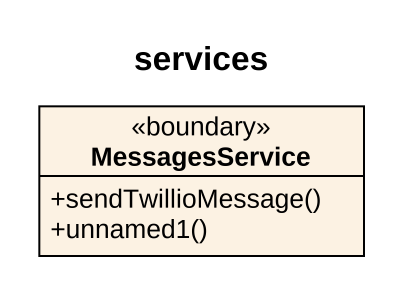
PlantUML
@startuml
title services
hide circle
hide empty members
skinparam classAttributeIconSize 0
class MessagesService <<boundary>> {
  +sendTwillioMessage()
  +unnamed1()
}
@enduml
